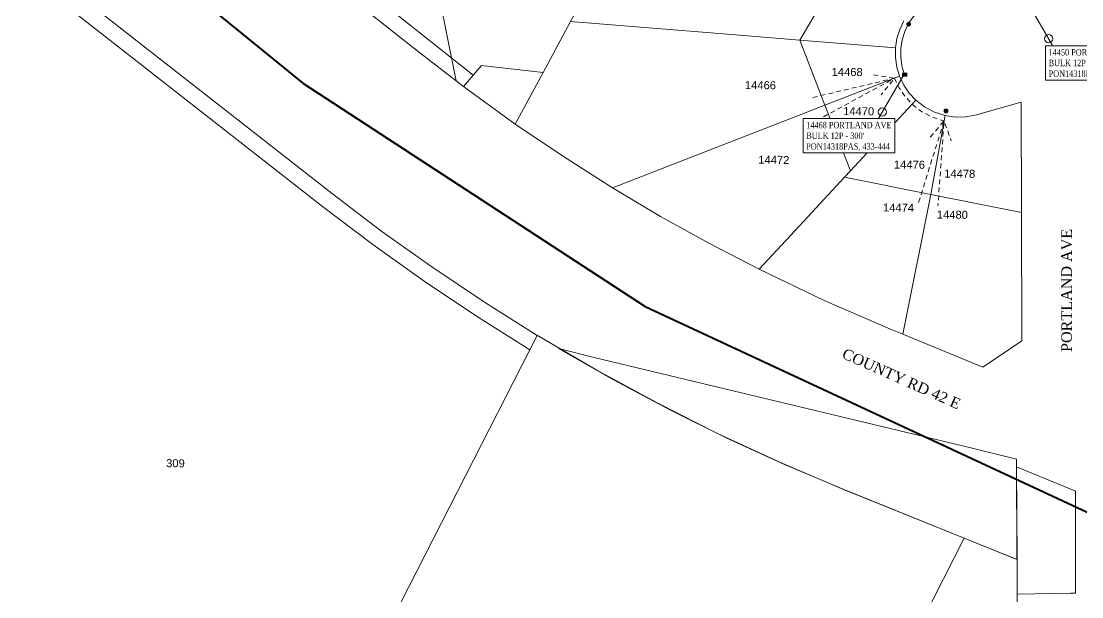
# Model space of a CAD drawing. Header units: feet. Extents: x 2808417 to 2820762, y 948624 to 970780.
# Drawn here: x 2813795 to 2814789, y 962924 to 963463 of the extents above; entities that cross this region are included whole.
import ezdxf
from ezdxf.enums import TextEntityAlignment as Align
from ezdxf.lldxf.tags import DXFTag

# ---------------------------------------------------------------- set-up
doc = ezdxf.new("R2010")
doc.units = ezdxf.units.FT
doc.header["$LTSCALE"] = 0.015
doc.header["$MEASUREMENT"] = 0
doc.linetypes.add('DASHED', pattern=[5, 3, -2])
for name, color, linetype in [('Dakota County Addresses', 7, 'Continuous'), ('Dakota County Parcels', 7, 'Continuous'), ('DROP BURIED', 7, 'DASHED'), ('STREET NAME', 7, 'Continuous'), ('TAIL', 1, 'MST'), ('TELEPHONE STRUCT-PROP', 6, 'Continuous'), ('TERMINALS', 7, 'Continuous')]:
    doc.layers.add(name, color=color, linetype=linetype)
doc.layers.add('RUNNING LINE (UNDERGROUND)', color=10, linetype='Continuous', lineweight=40)
doc.layers.add('WORK BOUNDARY', color=110, linetype='Continuous', lineweight=40)
doc.styles.add('Dimensions 100', font='arial.ttf')
doc.styles.add('Line', font='txt.shx', dxfattribs={"height": 3})
doc.styles.add('SIMPLEX', font='times.ttf', dxfattribs={"width": 0.8})
doc.styles.get("Standard").update_dxf_attribs({"font": 'times.ttf'})
doc.styles.add('Utilities', font='arial.ttf', dxfattribs={"height": 2.5})
tags = doc.linetypes.add('MST', pattern='A,5,-5,5,-5,["TAIL",Line,S=1.5,R=0,X=0,Y=-1.5],-20', length=40).pattern_tags.tags
tags[10] = DXFTag(74, 10)

# ---------------------------------------------------------------- blocks, each defined once
blk = doc.blocks.new('ACMAP_ANN_TEMPLATE_Dakota County Addresses')
at = {"layer": 'Dakota County Addresses', "style": 'Dimensions 100'}
blk.add_attdef('DakotaCountyAddress', text='', height=50, dxfattribs=at).set_placement((0, 0), align=Align.CENTER)
blk = doc.blocks.new('NEW HH')
at = {"ltscale": 40, "true_color": 0xffffff}
h = blk.add_hatch(color=7, dxfattribs=at)
h.dxf.hatch_style = 1
h.paths.add_polyline_path([(-0.061, -0.031, 0.414214), (-0.046, -0.046), (0.046, -0.046, 0.414214), (0.061, -0.031), (0.061, 0.031, 0.414214), (0.046, 0.046), (-0.046, 0.046, 0.414214), (-0.061, 0.031)])
at = {"layer": 'RUNNING LINE (UNDERGROUND)', "color": 6, "lineweight": 0, "const_width": 0.005, "flags": 128}
blk.add_lwpolyline([(-0.061, 0.031), (-0.061, -0.031, 0.414214), (-0.046, -0.046), (0.046, -0.046, 0.414214), (0.061, -0.031), (0.061, 0.031, 0.414214), (0.046, 0.046), (-0.046, 0.046, 0.414214)], format="xyb", close=True, dxfattribs=at)
at = {"layer": 'TELEPHONE STRUCT-PROP', "color": 18, "true_color": 0x000000, "style": 'Utilities'}
blk.add_text('HH', height=0.05, dxfattribs=at).set_placement((0, 0), align=Align.MIDDLE_CENTER)
blk = doc.blocks.new('Proposed FlowerPot')
at = {"lineweight": 5, "ltscale": 100, "true_color": 0xffffff}
h = blk.add_hatch(color=7, dxfattribs=at)
h.dxf.hatch_style = 1
h.paths.add_polyline_path([(0, 0.06, 0.414214), (-0.06, 0, 0.414214), (0, -0.06, 0.414214), (0.06, 0, 0.414214)])
at = {"lineweight": 5, "ltscale": 100}
blk.add_circle((0, 0), 0.0604, dxfattribs=at)
at = {"layer": 'RUNNING LINE (UNDERGROUND)', "color": 6, "lineweight": 5, "const_width": 0.00907, "flags": 128}
blk.add_lwpolyline([(-0.06, 0, -0.414214), (0, 0.06, -0.414214), (0.06, 0, -0.414214), (0, -0.06, -0.414214), (-0.06, 0)], format="xyb", dxfattribs=at)
at = {"color": 18, "linetype": 'ByBlock', "lineweight": 5, "ltscale": 100, "true_color": 0x000000, "style": 'Dimensions 100'}
blk.add_text('F', height=0.0744, dxfattribs=at).set_placement((-0.029, -0.037))
blk = doc.blocks.new('TERMINAL')
at = {"lineweight": 5, "ltscale": 0.5, "flags": 128}
blk.add_lwpolyline([(-0.07, -0.65), (-0.07, 44.75)], dxfattribs=at)
at = {"lineweight": 5, "ltscale": 0.5}
blk.add_circle((-0.07, 37.61), 3.83, dxfattribs=at)

msp = doc.modelspace()

# ---------------------------------------------------------------- linework, layer by layer
at = {"layer": 'Dakota County Parcels', "lineweight": 5}
for p, q in [((2814139.62, 963719.63), (2814202.03, 963406.8)), ((2813684.81, 963595.85), (2814076.87, 963289.27)), ((2813749.54, 963564.28), (2814086.11, 963301.09)), ((2814218.21, 963412.31), (2814063.07, 963535.36)), ((2814058.8, 963519.7), (2814168, 963433.1)), ((2814524.13, 963444.97), (2814557.04, 963500.85)), ((2814309.26, 963462.43), (2814326.66, 963494.82)), ((2814524.13, 963444.97), (2814547.79, 963384.01)), ((2814524.13, 963444.97), (2814613.83, 963437.69)), ((2814168, 963433.1), (2814202.03, 963406.8)), ((2814208.95, 963401.68), (2814225.78, 963421.26)), ((2814225.78, 963421.26), (2814283.68, 963414.81)), ((2814202.03, 963406.8), (2814208.95, 963401.68)), ((2814283.68, 963414.81), (2814257.51, 963366.44)), ((2814547.79, 963384.01), (2814617.7, 963411.13)), ((2814208.95, 963401.68), (2814257.51, 963366.44)), ((2814571.6, 963322.62), (2814632.87, 963388.8)), ((2814689.95, 963375.1), (2814731.74, 963386.91)), ((2814732.01, 963283.46), (2814731.74, 963386.91)), ((2814547.79, 963384.01), (2814571.6, 963322.62)), ((2814647.11, 963300.47), (2814660.35, 963374.32)), ((2814566.12, 963316.7), (2814571.6, 963322.62)), ((2814566.12, 963316.7), (2814647.11, 963300.47)), ((2814620.87, 963169.5), (2814647.11, 963300.47)), ((2814647.11, 963300.47), (2814732.01, 963283.46)), ((2814732.34, 963163.22), (2814732.01, 963283.46)), ((2814278.09, 963168.37), (2814271.25, 963154.98)), ((2814620.87, 963169.5), (2814695.87, 963138.63)), ((2814695.87, 963138.63), (2814732.34, 963163.22)), ((2814271.25, 963154.98), (2814150.56, 962918.73)), ((2814298, 963156.31), (2814332.81, 963147.28)), ((2814332.81, 963147.28), (2814684.54, 963063.23)), ((2814727.4, 963052.46), (2814684.54, 963063.23)), ((2814727.63, 962958.44), (2814727.4, 963052.46)), ((2814727.96, 962958.41), (2814727.41, 963045.27)), ((2814727.41, 963045.27), (2814780.4, 963023.35)), ((2814727.63, 962958.44), (2814564.91, 963024.26)), ((2814565.31, 963024.22), (2814678.36, 962978.48)), ((2814782.57, 963022.45), (2814780.4, 963023.35)), ((2814782.71, 962927.04), (2814782.57, 963022.45)), ((2814549.38, 962726.03), (2814678.36, 962978.48)), ((2814678.36, 962978.48), (2814727.96, 962958.41)), ((2814728.03, 962926.12), (2814727.96, 962958.41)), ((2814728.85, 962590.99), (2814728.03, 962926.12))]:
    msp.add_line(p, q, dxfattribs=at)
for points in [[(2814283.68, 963414.81), (2814294.92, 963435.73), (2814309.26, 963462.43)], [(2814309.26, 963462.43), (2814463.9, 963449.87), (2814524.13, 963444.97)], [(2814621.81, 963463.06), (2814617.9, 963455.03), (2814615.23, 963446.51), (2814613.83, 963437.69)], [(2814613.83, 963437.69), (2814613.79, 963428.67), (2814615.09, 963419.76), (2814617.7, 963411.13)], [(2814617.7, 963411.13), (2814621.61, 963402.95), (2814626.71, 963395.45), (2814632.87, 963388.8)], [(2814632.87, 963388.8), (2814641.14, 963382.4), (2814650.39, 963377.53), (2814660.35, 963374.32)], [(2814547.79, 963384.01), (2814490.82, 963361.91), (2814348.65, 963306.75)], [(2814257.51, 963366.44), (2814302.64, 963335.92), (2814348.65, 963306.75)], [(2814660.35, 963374.32), (2814670.21, 963372.94), (2814680.17, 963373.2), (2814689.95, 963375.1)], [(2814566.12, 963316.7), (2814519.92, 963266.8), (2814486.17, 963230.34)], [(2814348.65, 963306.75), (2814393.75, 963279.97), (2814439.6, 963254.49), (2814486.17, 963230.34)], [(2814086.11, 963301.09), (2814132.62, 963265.81), (2814180.15, 963231.91), (2814228.65, 963199.42), (2814278.09, 963168.37)], [(2814076.87, 963289.27), (2814123.96, 963253.56), (2814172.08, 963219.26), (2814221.19, 963186.39), (2814271.25, 963154.98)], [(2814486.17, 963230.34), (2814547.16, 963201.19), (2814609.19, 963174.31)], [(2814278.45, 963168.26), (2814333.92, 963135.81), (2814390.4, 963105.15), (2814447.83, 963076.32), (2814506.15, 963049.33), (2814565.31, 963024.22)], [(2814609.19, 963174.31), (2814620.22, 963169.77), (2814620.87, 963169.5)], [(2814298, 963156.31), (2814349.75, 963126.72), (2814402.36, 963098.69), (2814455.79, 963072.26), (2814509.99, 963047.44), (2814564.91, 963024.26)], [(2814728.03, 962926.12), (2814778.03, 962926.96), (2814782.71, 962927.04)]]:
    msp.add_lwpolyline(points, dxfattribs=at)
at = {"layer": 'DROP BURIED', "lineweight": 5, "ltscale": 100, "flags": 128}
for points in [[(2814536.44, 963391.32), (2814613.02, 963409.32), (2814543.88, 963371.8)], [(2814593.26, 963412.38), (2814613.02, 963409.32), (2814600.49, 963393.73)], [(2814613.02, 963409.32), (2814617.27, 963400.45), (2814622.79, 963392.33), (2814629.49, 963385.1), (2814638.42, 963378.18), (2814648.44, 963372.9), (2814659.46, 963369.36)], [(2814635.59, 963292.99), (2814659.46, 963369.36), (2814653.7, 963289.88)], [(2814646.56, 963354.07), (2814659.46, 963369.36), (2814666.24, 963350.55)]]:
    msp.add_lwpolyline(points, dxfattribs=at)
at = {"layer": 'TAIL', "lineweight": 5, "ltscale": 40, "flags": 128}
msp.add_lwpolyline([(2814736.5, 963481.3), (2814721.62, 963482.92), (2814679.78, 963487.48), (2814670.8, 963487.72), (2814662.05, 963486.58), (2814655.28, 963484.65), (2814648.76, 963481.86), (2814642.68, 963478.27), (2814636.3, 963473.19), (2814630.75, 963467.23), (2814626.14, 963460.54), (2814622.56, 963453.18), (2814620.11, 963445.36), (2814618.83, 963437.28), (2814618.79, 963429.02), (2814619.98, 963420.85), (2814622.48, 963412.58)], dxfattribs=at)
at = {"layer": 'WORK BOUNDARY', "ltscale": 50, "flags": 128}
msp.add_lwpolyline([(2814803.94, 966406.06), (2814093.56, 965798.11), (2813919.85, 965646.3), (2813662.83, 965393.84), (2813320.44, 965088.75), (2812730.31, 964220.16), (2813083.5, 964073.32), (2813675.1, 963716.29), (2814058.42, 963404.63), (2814379.36, 963195.65), (2814811.21, 962994.8)], dxfattribs=at)

# ---------------------------------------------------------------- block references
at = {"lineweight": 5}
for name, p, xscale, yscale, zscale in [('Proposed FlowerPot', (2814626.28, 963460), 30, 30, 30), ('NEW HH', (2814622.54, 963412.69), 40, 40, 40), ('Proposed FlowerPot', (2814661.25, 963378.57), 30, 30, 30)]:
    msp.add_blockref(name, p, dxfattribs=dict(at, xscale=xscale, yscale=yscale, zscale=zscale))
at = {"layer": 'Dakota County Addresses', "lineweight": 5, "xscale": 0.15, "yscale": 0.15, "zscale": 0.15, "rotation": 359.5015230000861}
for p, values in [((2814568.59, 963411.48), {'DakotaCountyAddress': '14468'}), ((2814487.32, 963399.1), {'DakotaCountyAddress': '14466'}), ((2814579.37, 963374.69), {'DakotaCountyAddress': '14470'}), ((2814499.9, 963329.2), {'DakotaCountyAddress': '14472'}), ((2814626.97, 963324.64), {'DakotaCountyAddress': '14476'}), ((2814674.11, 963316.2), {'DakotaCountyAddress': '14478'}), ((2814616.74, 963284.42), {'DakotaCountyAddress': '14474'}), ((2814667.2, 963277.77), {'DakotaCountyAddress': '14480'}), ((2813939.06, 963044.93), {'DakotaCountyAddress': '309'})]:
    msp.add_blockref('ACMAP_ANN_TEMPLATE_Dakota County Addresses', p, dxfattribs=at).add_auto_attribs(values)
at = {"layer": 'TERMINALS', "lineweight": 5, "ltscale": 0.5}
for p, rotation in [((2814738.59, 963478.88), 210.0000000001332), ((2814620.32, 963410.33), 150)]:
    msp.add_blockref('TERMINAL', p, dxfattribs=dict(at, rotation=rotation))

# ---------------------------------------------------------------- texts
at = {"layer": 'STREET NAME', "lineweight": 5, "ltscale": 40, "char_height": 10, "attachment_point": 1}
for s, insert, rotation in [('PORTLAND AVE', (2814769.25, 963152.91), 90), ('COUNTY RD 42 E', (2814567.01, 963156.77), 336.00333)]:
    msp.add_mtext(s, dxfattribs=dict(at, insert=insert, rotation=rotation))

# ---------------------------------------------------------------- next in the draw order: texts
at = {"layer": 'TERMINALS', "lineweight": 5, "ltscale": 0.5, "char_height": 6, "attachment_point": 1, "style": 'SIMPLEX', "bg_fill": 19, "box_fill_scale": 1.5, "bg_fill_color": 256, "bg_fill_transparency": 0}
for s, insert in [("14450 PORTLAND AVE\\PBULK 12P - 100'\\PPON14318PAS, 445-456", (2814757.45, 963436.64)), ("14468 PORTLAND AVE\\PBULK 12P - 300'\\PPON14318PAS, 433-444", (2814530.28, 963368.49))]:
    msp.add_mtext(s, dxfattribs=dict(at, insert=insert))

doc.saveas('drawing.dxf')
